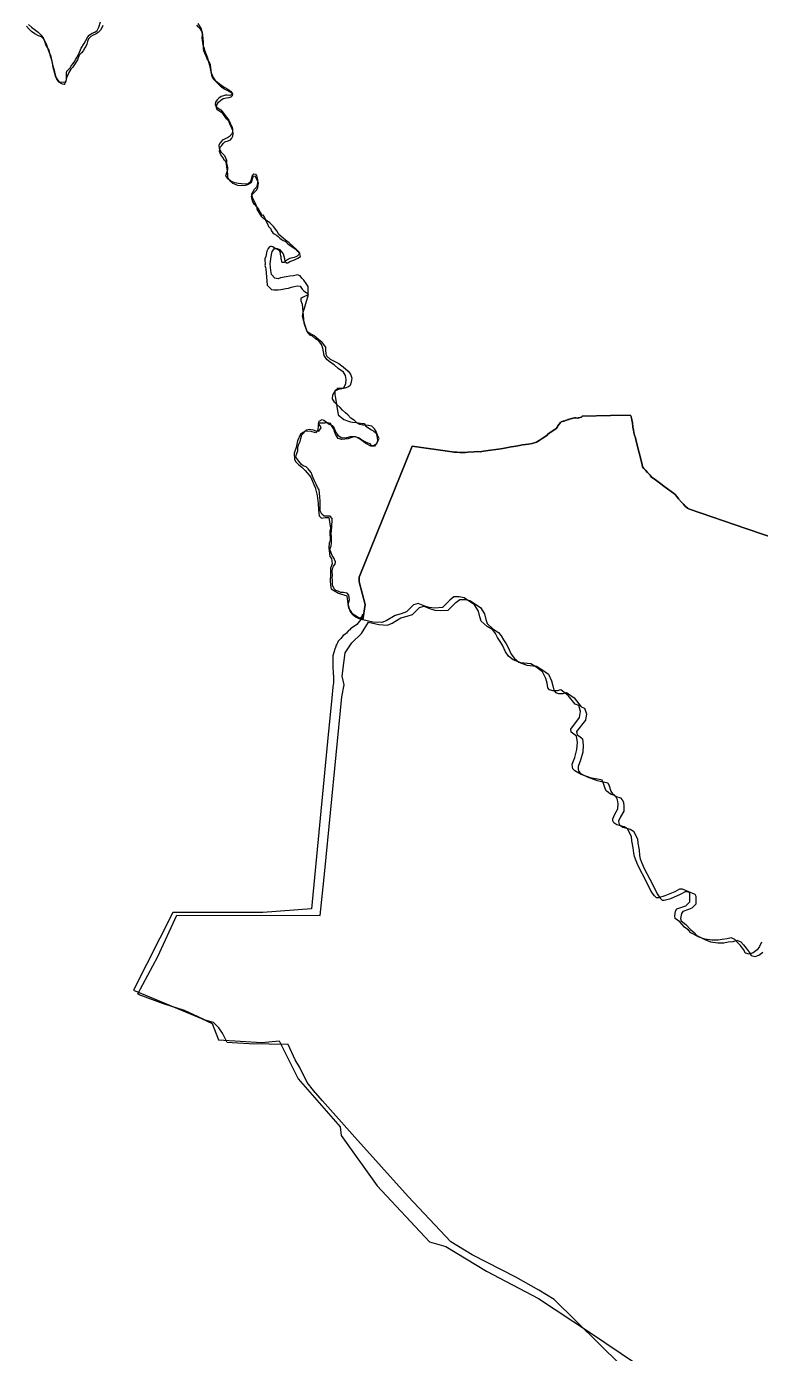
# Model space of a CAD drawing. Header units: inches. Extents: x 33.9 to 41.9, y -4.8 to 5.4.
# Drawn here: x 37.2076 to 37.3392, y -0.9169 to -0.6788 of the extents above; entities that cross this region are included whole.
import ezdxf

# ---------------------------------------------------------------- set-up
doc = ezdxf.new("R2010")
doc.units = ezdxf.units.IN
doc.header["$MEASUREMENT"] = 0
doc.layers.add('Counties', color=7, linetype='Continuous')

msp = doc.modelspace()

# ---------------------------------------------------------------- linework, layer by layer
at = {"layer": 'Counties'}
for points in [[(37.20789, -0.67845), (37.20842, -0.67897), (37.20919, -0.67948), (37.20966, -0.67985), (37.21019, -0.68038), (37.2106, -0.68096), (37.21074, -0.68127), (37.21107, -0.68193), (37.21145, -0.68299), (37.21168, -0.68366), (37.21176, -0.68391), (37.21198, -0.68464), (37.21215, -0.68526), (37.21223, -0.68584), (37.21228, -0.6861), (37.21259, -0.68719), (37.21277, -0.68784), (37.2131, -0.68838), (37.21341, -0.68877), (37.21413, -0.68881), (37.21448, -0.68877), (37.21466, -0.68857), (37.21474, -0.68827), (37.21471, -0.688), (37.2147, -0.68717), (37.21479, -0.68685), (37.21539, -0.68626), (37.21552, -0.68602), (37.21584, -0.68555), (37.21607, -0.6852), (37.21642, -0.68467), (37.21657, -0.68438), (37.21698, -0.6836), (37.21737, -0.68272), (37.21789, -0.68186), (37.21817, -0.68135), (37.21853, -0.68066), (37.21877, -0.68039), (37.21935, -0.68004), (37.21983, -0.67985), (37.22023, -0.67954), (37.22052, -0.67897), (37.22084, -0.67801)], [(37.20789, -0.67845), (37.20842, -0.67897), (37.20919, -0.67948), (37.20966, -0.67985), (37.21019, -0.68038), (37.2106, -0.68096), (37.21074, -0.68127), (37.21107, -0.68193), (37.21145, -0.68299), (37.21168, -0.68366), (37.21176, -0.68391), (37.21198, -0.68464), (37.21215, -0.68526), (37.21223, -0.68584), (37.21228, -0.6861), (37.21259, -0.68719), (37.21277, -0.68784), (37.2131, -0.68838), (37.21341, -0.68877), (37.21413, -0.68881), (37.21448, -0.68877), (37.21466, -0.68857), (37.21474, -0.68827), (37.21471, -0.688), (37.2147, -0.68717), (37.21479, -0.68685), (37.21539, -0.68626), (37.21552, -0.68602), (37.21584, -0.68555), (37.21607, -0.6852), (37.21642, -0.68467), (37.21657, -0.68438), (37.21698, -0.6836), (37.21737, -0.68272), (37.21789, -0.68186), (37.21817, -0.68135), (37.21853, -0.68066), (37.21877, -0.68039), (37.21935, -0.68004), (37.21983, -0.67985), (37.22023, -0.67954), (37.22052, -0.67897), (37.22084, -0.67801)], [(37.23829, -0.67831), (37.23886, -0.67922), (37.23901, -0.67985), (37.23908, -0.68028), (37.23901, -0.68084), (37.2392, -0.6821), (37.2394, -0.6828), (37.2395, -0.68309), (37.23989, -0.68413), (37.24001, -0.68446), (37.24015, -0.68501), (37.24027, -0.68538), (37.2405, -0.68637), (37.24059, -0.68698), (37.24102, -0.688), (37.24141, -0.68853), (37.24178, -0.68884), (37.24218, -0.68914), (37.24255, -0.68944), (37.2431, -0.68978), (37.24365, -0.69005), (37.24416, -0.69044), (37.24443, -0.69082), (37.2443, -0.6911), (37.24403, -0.6912), (37.24351, -0.69118), (37.24323, -0.69118), (37.2429, -0.69127), (37.24243, -0.69141), (37.24205, -0.69166), (37.24172, -0.692), (37.24147, -0.69241), (37.24141, -0.69281), (37.24159, -0.69327), (37.2424, -0.69379), (37.24266, -0.6941), (37.24341, -0.69512), (37.24381, -0.69562), (37.24404, -0.69601), (37.24421, -0.69645), (37.24441, -0.69692), (37.24448, -0.69726), (37.24448, -0.69763), (37.24442, -0.69802), (37.24395, -0.69856), (37.24357, -0.69879), (37.24329, -0.69893), (37.24284, -0.69916), (37.24262, -0.6993), (37.24221, -0.69974), (37.24203, -0.70017), (37.2421, -0.70068), (37.24222, -0.70096), (37.24245, -0.70137), (37.24306, -0.70198), (37.24344, -0.70283), (37.24344, -0.7033), (37.24347, -0.70363), (37.24361, -0.70408), (37.24358, -0.70452), (37.24348, -0.70489), (37.24323, -0.70568), (37.24368, -0.70614), (37.24405, -0.70642), (37.24426, -0.70658), (37.24485, -0.70684), (37.24557, -0.70694), (37.24608, -0.70699), (37.24692, -0.70704), (37.2473, -0.70699), (37.24772, -0.70663), (37.24787, -0.70639), (37.24804, -0.70578), (37.2481, -0.70553), (37.24833, -0.70524), (37.24863, -0.70532), (37.24881, -0.70555), (37.24887, -0.70579), (37.24898, -0.70637), (37.24895, -0.70668), (37.24892, -0.70737), (37.24881, -0.70763), (37.24838, -0.7081), (37.24812, -0.70848), (37.24788, -0.70892), (37.24799, -0.70943), (37.24814, -0.70978), (37.24847, -0.71039), (37.24868, -0.71082), (37.24892, -0.71128), (37.24919, -0.71172), (37.24945, -0.71217), (37.24973, -0.71271), (37.24992, -0.71265), (37.25024, -0.71313), (37.25044, -0.71354), (37.25084, -0.7144), (37.25087, -0.71452), (37.25097, -0.71469), (37.25134, -0.71516), (37.2514, -0.71543), (37.25171, -0.71584), (37.25196, -0.71605), (37.25237, -0.71628), (37.2527, -0.71653), (37.25296, -0.7168), (37.25323, -0.71698), (37.25356, -0.7172), (37.25391, -0.71736), (37.25439, -0.71781), (37.25486, -0.71811), (37.25556, -0.7186), (37.25612, -0.71909), (37.25632, -0.71924), (37.25649, -0.71953), (37.25637, -0.71977), (37.25611, -0.72002), (37.25584, -0.72016), (37.25554, -0.72026), (37.25531, -0.72032), (37.25498, -0.7204), (37.25477, -0.72048), (37.25451, -0.72059), (37.25436, -0.72067), (37.25423, -0.72076), (37.25402, -0.72089), (37.25389, -0.72104), (37.25375, -0.7212), (37.25348, -0.7212), (37.25337, -0.72113), (37.25332, -0.72096), (37.25327, -0.72067), (37.25324, -0.7205), (37.2532, -0.72019), (37.25317, -0.71996), (37.25312, -0.71968), (37.25311, -0.71952), (37.25298, -0.71913), (37.25269, -0.71888), (37.25234, -0.71872), (37.25213, -0.71865), (37.2517, -0.71838), (37.2515, -0.71831), (37.2513, -0.71828), (37.2511, -0.71836), (37.2509, -0.71864), (37.25078, -0.71891), (37.25064, -0.71917), (37.25058, -0.71942), (37.25045, -0.72008), (37.25032, -0.72049), (37.25027, -0.7207), (37.25035, -0.72151), (37.25032, -0.72174), (37.25041, -0.72206), (37.25045, -0.72229), (37.25069, -0.72522), (37.25146, -0.72604), (37.25191, -0.72607), (37.25267, -0.7261), (37.25315, -0.72601), (37.25407, -0.72583), (37.25452, -0.72576), (37.25508, -0.72562), (37.25557, -0.72551), (37.25609, -0.72534), (37.2566, -0.72544), (37.25696, -0.72594), (37.2572, -0.72618), (37.2575, -0.72644), (37.25776, -0.72661), (37.25787, -0.7267), (37.25799, -0.72681), (37.25804, -0.72698), (37.25793, -0.72702), (37.25771, -0.72714), (37.25755, -0.72722), (37.25718, -0.72739), (37.25698, -0.72751), (37.25677, -0.7276), (37.25672, -0.72805), (37.25697, -0.72864), (37.25731, -0.732), (37.25737, -0.73217), (37.25776, -0.73337), (37.25799, -0.7336), (37.25852, -0.73396), (37.25914, -0.73426), (37.26028, -0.73524), (37.26041, -0.73537), (37.26118, -0.73637), (37.26118, -0.73683), (37.26126, -0.7376), (37.26141, -0.738), (37.26201, -0.73851), (37.26287, -0.73896), (37.26359, -0.73932), (37.26436, -0.7399), (37.26525, -0.74066), (37.26566, -0.74121), (37.26586, -0.74176), (37.26589, -0.74195), (37.26579, -0.74267), (37.2656, -0.74322), (37.26532, -0.7435), (37.26461, -0.74373), (37.26403, -0.74377), (37.26339, -0.7437), (37.26286, -0.74418), (37.26286, -0.74493), (37.26289, -0.74519), (37.26344, -0.74854), (37.26447, -0.74938), (37.2651, -0.7496), (37.26563, -0.74975), (37.266, -0.74981), (37.26672, -0.7499), (37.26781, -0.75005), (37.2681, -0.75005), (37.26838, -0.75055), (37.26941, -0.75119), (37.26984, -0.75143), (37.27023, -0.7518), (37.27039, -0.7522), (37.27042, -0.75267), (37.27049, -0.75305), (37.27039, -0.75352), (37.26995, -0.75411), (37.26928, -0.75415), (37.26841, -0.75364), (37.26768, -0.7531), (37.26718, -0.75274), (37.26659, -0.75245), (37.26607, -0.75252), (37.26517, -0.75279), (37.2641, -0.75295), (37.26347, -0.75277), (37.26302, -0.7521), (37.26287, -0.75168), (37.26275, -0.75125), (37.26252, -0.75088), (37.26235, -0.75058), (37.26218, -0.75029), (37.26213, -0.75006), (37.26184, -0.75001), (37.26151, -0.74997), (37.26107, -0.75), (37.2608, -0.75001), (37.26041, -0.75), (37.26016, -0.74999), (37.25999, -0.75001), (37.25987, -0.7504), (37.25977, -0.75126), (37.25937, -0.75174), (37.2586, -0.75151), (37.25759, -0.75142), (37.25667, -0.75199), (37.25617, -0.75317), (37.25589, -0.75438), (37.25556, -0.75542), (37.25562, -0.75655), (37.25585, -0.75695), (37.25632, -0.75745), (37.25692, -0.7579), (37.2575, -0.75849), (37.25857, -0.7597), (37.25907, -0.76104), (37.25933, -0.76155), (37.25969, -0.76297), (37.25985, -0.76445), (37.25989, -0.76555), (37.26002, -0.76664), (37.26046, -0.76705), (37.26114, -0.76696), (37.26175, -0.76695), (37.26205, -0.76887), (37.26192, -0.76947), (37.26202, -0.7711), (37.26184, -0.77149), (37.26175, -0.77236), (37.26196, -0.77393), (37.26222, -0.77429), (37.26235, -0.77526), (37.26209, -0.776), (37.26204, -0.77706), (37.26202, -0.77845), (37.26211, -0.77952), (37.26218, -0.77972), (37.26353, -0.78049), (37.26498, -0.78097), (37.26517, -0.78243), (37.26542, -0.78325), (37.2655, -0.7835), (37.26565, -0.78392), (37.26593, -0.78427), (37.26619, -0.78452), (37.26635, -0.78461), (37.2667, -0.78481), (37.26714, -0.78508), (37.26738, -0.78514), (37.2676, -0.78485), (37.26781, -0.78444), (37.26789, -0.78431), (37.26777, -0.78495), (37.26681, -0.78612), (37.26565, -0.78692), (37.26551, -0.78711), (37.26532, -0.78721), (37.26493, -0.7877), (37.26461, -0.78794), (37.26437, -0.78814), (37.2639, -0.78864), (37.26367, -0.78889), (37.26344, -0.7891), (37.26331, -0.78944), (37.26318, -0.78967), (37.2631, -0.78986), (37.26299, -0.79024), (37.26281, -0.79068), (37.2627, -0.79098), (37.26258, -0.79133), (37.26247, -0.79177), (37.26247, -0.79192), (37.26247, -0.79217), (37.26247, -0.79229), (37.26249, -0.79339), (37.26249, -0.79364), (37.26249, -0.79398), (37.26254, -0.79456), (37.26257, -0.79503), (37.26261, -0.7952), (37.26262, -0.79562), (37.26262, -0.79596), (37.26262, -0.79664), (37.26255, -0.79691), (37.26247, -0.7974), (37.26228, -0.79929), (37.26154, -0.80713), (37.26153, -0.80715), (37.25866, -0.83713), (37.24991, -0.83783), (37.23379, -0.83784), (37.22671, -0.85173), (37.23891, -0.85684), (37.24083, -0.85771), (37.24197, -0.86069), (37.24976, -0.86112), (37.25288, -0.86082), (37.25629, -0.86769), (37.26381, -0.87629), (37.26397, -0.87783), (37.27043, -0.88686), (37.27985, -0.89692), (37.28273, -0.89776), (37.29003, -0.90217), (37.29936, -0.90707), (37.30854, -0.91315), (37.31989, -0.92076)], [(37.23829, -0.67831), (37.23886, -0.67922), (37.23901, -0.67985), (37.23908, -0.68028), (37.23901, -0.68084), (37.2392, -0.6821), (37.2394, -0.6828), (37.2395, -0.68309), (37.23989, -0.68413), (37.24001, -0.68446), (37.24015, -0.68501), (37.24027, -0.68538), (37.2405, -0.68637), (37.24059, -0.68698), (37.24102, -0.688), (37.24141, -0.68853), (37.24178, -0.68884), (37.24218, -0.68914), (37.24255, -0.68944), (37.2431, -0.68978), (37.24365, -0.69005), (37.24416, -0.69044), (37.24443, -0.69082), (37.2443, -0.6911), (37.24403, -0.6912), (37.24351, -0.69118), (37.24323, -0.69118), (37.2429, -0.69127), (37.24243, -0.69141), (37.24205, -0.69166), (37.24172, -0.692), (37.24147, -0.69241), (37.24141, -0.69281), (37.24159, -0.69327), (37.2424, -0.69379), (37.24266, -0.6941), (37.24341, -0.69512), (37.24381, -0.69562), (37.24404, -0.69601), (37.24421, -0.69645), (37.24441, -0.69692), (37.24448, -0.69726), (37.24448, -0.69763), (37.24442, -0.69802), (37.24395, -0.69856), (37.24357, -0.69879), (37.24329, -0.69893), (37.24284, -0.69916), (37.24262, -0.6993), (37.24221, -0.69974), (37.24203, -0.70017), (37.2421, -0.70068), (37.24222, -0.70096), (37.24245, -0.70137), (37.24306, -0.70198), (37.24344, -0.70283), (37.24344, -0.7033), (37.24347, -0.70363), (37.24361, -0.70408), (37.24358, -0.70452), (37.24348, -0.70489), (37.24323, -0.70568), (37.24368, -0.70614), (37.24405, -0.70642), (37.24426, -0.70658), (37.24485, -0.70684), (37.24557, -0.70694), (37.24608, -0.70699), (37.24692, -0.70704), (37.2473, -0.70699), (37.24772, -0.70663), (37.24787, -0.70639), (37.24804, -0.70578), (37.2481, -0.70553), (37.24833, -0.70524), (37.24863, -0.70532), (37.24881, -0.70555), (37.24887, -0.70579), (37.24898, -0.70637), (37.24895, -0.70668), (37.24892, -0.70737), (37.24881, -0.70763), (37.24838, -0.7081), (37.24812, -0.70848), (37.24788, -0.70892), (37.24799, -0.70943), (37.24814, -0.70978), (37.24847, -0.71039), (37.24868, -0.71082), (37.24892, -0.71128), (37.24919, -0.71172), (37.24945, -0.71217), (37.24973, -0.71271), (37.24992, -0.71265), (37.25024, -0.71313), (37.25044, -0.71354), (37.25084, -0.7144), (37.25087, -0.71452), (37.25097, -0.71469), (37.25134, -0.71516), (37.2514, -0.71543), (37.25171, -0.71584), (37.25196, -0.71605), (37.25237, -0.71628), (37.2527, -0.71653), (37.25296, -0.7168), (37.25323, -0.71698), (37.25356, -0.7172), (37.25391, -0.71736), (37.25439, -0.71781), (37.25486, -0.71811), (37.25556, -0.7186), (37.25612, -0.71909), (37.25632, -0.71924), (37.25649, -0.71953), (37.25637, -0.71977), (37.25611, -0.72002), (37.25584, -0.72016), (37.25554, -0.72026), (37.25531, -0.72032), (37.25498, -0.7204), (37.25477, -0.72048), (37.25451, -0.72059), (37.25436, -0.72067), (37.25423, -0.72076), (37.25402, -0.72089), (37.25389, -0.72104), (37.25375, -0.7212), (37.25348, -0.7212), (37.25337, -0.72113), (37.25332, -0.72096), (37.25327, -0.72067), (37.25324, -0.7205), (37.2532, -0.72019), (37.25317, -0.71996), (37.25312, -0.71968), (37.25311, -0.71952), (37.25298, -0.71913), (37.25269, -0.71888), (37.25234, -0.71872), (37.25213, -0.71865), (37.2517, -0.71838), (37.2515, -0.71831), (37.2513, -0.71828), (37.2511, -0.71836), (37.2509, -0.71864), (37.25078, -0.71891), (37.25064, -0.71917), (37.25058, -0.71942), (37.25045, -0.72008), (37.25032, -0.72049), (37.25027, -0.7207), (37.25035, -0.72151), (37.25032, -0.72174), (37.25041, -0.72206), (37.25045, -0.72229), (37.25069, -0.72522), (37.25146, -0.72604), (37.25191, -0.72607), (37.25267, -0.7261), (37.25315, -0.72601), (37.25407, -0.72583), (37.25452, -0.72576), (37.25508, -0.72562), (37.25557, -0.72551), (37.25609, -0.72534), (37.2566, -0.72544), (37.25696, -0.72594), (37.2572, -0.72618), (37.2575, -0.72644), (37.25776, -0.72661), (37.25787, -0.7267), (37.25799, -0.72681), (37.25804, -0.72698), (37.25793, -0.72702), (37.25771, -0.72714), (37.25755, -0.72722), (37.25718, -0.72739), (37.25698, -0.72751), (37.25677, -0.7276), (37.25672, -0.72805), (37.25697, -0.72864), (37.25731, -0.732), (37.25737, -0.73217), (37.25776, -0.73337), (37.25799, -0.7336), (37.25852, -0.73396), (37.25914, -0.73426), (37.26028, -0.73524), (37.26041, -0.73537), (37.26118, -0.73637), (37.26118, -0.73683), (37.26126, -0.7376), (37.26141, -0.738), (37.26201, -0.73851), (37.26287, -0.73896), (37.26359, -0.73932), (37.26436, -0.7399), (37.26525, -0.74066), (37.26566, -0.74121), (37.26586, -0.74176), (37.26589, -0.74195), (37.26579, -0.74267), (37.2656, -0.74322), (37.26532, -0.7435), (37.26461, -0.74373), (37.26403, -0.74377), (37.26339, -0.7437), (37.26286, -0.74418), (37.26286, -0.74493), (37.26289, -0.74519), (37.26344, -0.74854), (37.26447, -0.74938), (37.2651, -0.7496), (37.26563, -0.74975), (37.266, -0.74981), (37.26672, -0.7499), (37.26781, -0.75005), (37.2681, -0.75005), (37.26838, -0.75055), (37.26941, -0.75119), (37.26984, -0.75143), (37.27023, -0.7518), (37.27039, -0.7522), (37.27042, -0.75267), (37.27049, -0.75305), (37.27039, -0.75352), (37.26995, -0.75411), (37.26928, -0.75415), (37.26841, -0.75364), (37.26768, -0.7531), (37.26718, -0.75274), (37.26659, -0.75245), (37.26607, -0.75252), (37.26517, -0.75279), (37.2641, -0.75295), (37.26347, -0.75277), (37.26302, -0.7521), (37.26287, -0.75168), (37.26275, -0.75125), (37.26252, -0.75088), (37.26235, -0.75058), (37.26218, -0.75029), (37.26213, -0.75006), (37.26184, -0.75001), (37.26151, -0.74997), (37.26107, -0.75), (37.2608, -0.75001), (37.26041, -0.75), (37.26016, -0.74999), (37.25999, -0.75001), (37.25987, -0.7504), (37.25977, -0.75126), (37.25937, -0.75174), (37.2586, -0.75151), (37.25759, -0.75142), (37.25667, -0.75199), (37.25617, -0.75317), (37.25589, -0.75438), (37.25556, -0.75542), (37.25562, -0.75655), (37.25585, -0.75695), (37.25632, -0.75745), (37.25692, -0.7579), (37.2575, -0.75849), (37.25857, -0.7597), (37.25907, -0.76104), (37.25933, -0.76155), (37.25969, -0.76297), (37.25985, -0.76445), (37.25989, -0.76555), (37.26002, -0.76664), (37.26046, -0.76705), (37.26114, -0.76696), (37.26175, -0.76695), (37.26205, -0.76887), (37.26192, -0.76947), (37.26202, -0.7711), (37.26184, -0.77149), (37.26175, -0.77236), (37.26196, -0.77393), (37.26222, -0.77429), (37.26235, -0.77526), (37.26209, -0.776), (37.26204, -0.77706), (37.26202, -0.77845), (37.26211, -0.77952), (37.26218, -0.77972), (37.26353, -0.78049), (37.26498, -0.78097), (37.26517, -0.78243), (37.26542, -0.78325), (37.2655, -0.7835), (37.26565, -0.78392), (37.26593, -0.78427), (37.26619, -0.78452), (37.26635, -0.78461), (37.2667, -0.78481), (37.26714, -0.78508), (37.26738, -0.78514), (37.2676, -0.78485), (37.26781, -0.78444), (37.26789, -0.78431), (37.26777, -0.78495), (37.26681, -0.78612), (37.26565, -0.78692), (37.26551, -0.78711), (37.26532, -0.78721), (37.26493, -0.7877), (37.26461, -0.78794), (37.26437, -0.78814), (37.2639, -0.78864), (37.26367, -0.78889), (37.26344, -0.7891), (37.26331, -0.78944), (37.26318, -0.78967), (37.2631, -0.78986), (37.26299, -0.79024), (37.26281, -0.79068), (37.2627, -0.79098), (37.26258, -0.79133), (37.26247, -0.79177), (37.26247, -0.79192), (37.26247, -0.79217), (37.26247, -0.79229), (37.26249, -0.79339), (37.26249, -0.79364), (37.26249, -0.79398), (37.26254, -0.79456), (37.26257, -0.79503), (37.26261, -0.7952), (37.26262, -0.79562), (37.26262, -0.79596), (37.26262, -0.79664), (37.26255, -0.79691), (37.26247, -0.7974), (37.26228, -0.79929), (37.26154, -0.80713), (37.26153, -0.80715), (37.25866, -0.83713), (37.24991, -0.83783), (37.23379, -0.83784), (37.22671, -0.85173), (37.23891, -0.85684), (37.24083, -0.85771), (37.24197, -0.86069), (37.24976, -0.86112), (37.25288, -0.86082), (37.25629, -0.86769), (37.26381, -0.87629), (37.26397, -0.87783), (37.27043, -0.88686), (37.27985, -0.89692), (37.28273, -0.89776), (37.29003, -0.90217), (37.29936, -0.90707), (37.30854, -0.91315), (37.31989, -0.92076)], [(37.34695, -0.77245), (37.33655, -0.76889), (37.32647, -0.76544), (37.32609, -0.76528), (37.32559, -0.76482), (37.32535, -0.76456), (37.32503, -0.76418), (37.32451, -0.76357), (37.32418, -0.76318), (37.32386, -0.76279), (37.32359, -0.76256), (37.3221, -0.7615), (37.3211, -0.7607), (37.32057, -0.76036), (37.32012, -0.76), (37.31964, -0.75967), (37.31938, -0.75935), (37.31917, -0.75912), (37.31893, -0.75884), (37.31855, -0.75844), (37.31826, -0.75812), (37.31804, -0.75783), (37.31799, -0.75744), (37.31687, -0.75325), (37.31675, -0.75267), (37.31659, -0.75219), (37.31649, -0.75166), (37.3164, -0.75121), (37.31627, -0.75079), (37.31621, -0.74985), (37.31618, -0.74976), (37.31615, -0.74956), (37.31613, -0.7495), (37.31613, -0.74942), (37.3161, -0.74934), (37.31606, -0.74913), (37.31606, -0.74906), (37.316, -0.74892), (37.31598, -0.74889), (37.31598, -0.74884), (37.31596, -0.74869), (37.31579, -0.7486), (37.31229, -0.74866), (37.30723, -0.74873), (37.30714, -0.74886), (37.30706, -0.74896), (37.30663, -0.74905), (37.30649, -0.74908), (37.30629, -0.74912), (37.30605, -0.74908), (37.30583, -0.74908), (37.30561, -0.74912), (37.30543, -0.74916), (37.30528, -0.7492), (37.30514, -0.74921), (37.30495, -0.74927), (37.30479, -0.74933), (37.30462, -0.74937), (37.30455, -0.74941), (37.30419, -0.74952), (37.304, -0.74962), (37.3038, -0.74967), (37.3036, -0.7497), (37.30344, -0.74978), (37.30337, -0.74983), (37.30331, -0.74987), (37.30287, -0.75049), (37.30276, -0.75068), (37.30253, -0.75098), (37.30228, -0.75116), (37.30108, -0.75195), (37.30085, -0.75225), (37.30004, -0.75278), (37.29948, -0.75314), (37.29903, -0.75344), (37.29824, -0.75366), (37.29757, -0.75375), (37.29651, -0.75392), (37.29568, -0.75407), (37.29497, -0.75421), (37.29446, -0.75427), (37.29296, -0.75458), (37.29219, -0.75465), (37.29032, -0.75494), (37.28949, -0.75504), (37.28889, -0.75513), (37.28849, -0.7551), (37.28784, -0.75513), (37.28667, -0.75523), (37.28631, -0.75525), (37.28524, -0.75529), (37.28473, -0.75522), (37.28421, -0.75524), (37.28388, -0.75518), (37.27669, -0.75413), (37.26719, -0.77764), (37.26719, -0.77802), (37.2672, -0.77846), (37.26826, -0.78254), (37.26784, -0.78529), (37.26666, -0.78463), (37.2661, -0.78426), (37.26567, -0.78364), (37.26538, -0.78314), (37.26526, -0.78248), (37.26547, -0.78169), (37.26538, -0.78087), (37.26506, -0.78051), (37.26439, -0.78041), (37.26393, -0.78041), (37.26346, -0.78018), (37.26302, -0.78004), (37.26271, -0.77975), (37.26244, -0.77906), (37.26244, -0.77817), (37.26239, -0.77774), (37.26242, -0.77738), (37.26236, -0.77658), (37.26245, -0.77612), (37.26262, -0.77566), (37.26291, -0.7753), (37.26294, -0.77491), (37.26277, -0.77448), (37.26265, -0.77415), (37.26236, -0.77378), (37.26221, -0.77326), (37.26195, -0.77263), (37.26216, -0.77204), (37.26225, -0.77155), (37.26225, -0.77095), (37.26225, -0.77046), (37.26216, -0.76983), (37.26228, -0.76868), (37.2623, -0.76828), (37.26239, -0.76772), (37.26236, -0.76713), (37.26201, -0.76667), (37.26161, -0.76667), (37.26091, -0.7667), (37.26053, -0.76634), (37.26021, -0.76571), (37.26021, -0.76499), (37.26021, -0.76394), (37.26016, -0.76321), (37.26001, -0.76199), (37.25975, -0.7615), (37.25952, -0.76097), (37.2592, -0.76035), (37.25894, -0.75979), (37.25859, -0.75886), (37.25807, -0.7582), (37.25769, -0.75787), (37.25717, -0.75764), (37.25684, -0.75744), (37.25638, -0.75682), (37.25583, -0.75613), (37.25597, -0.7556), (37.25621, -0.75497), (37.25621, -0.75441), (37.25632, -0.75389), (37.25664, -0.75329), (37.25676, -0.75274), (37.25691, -0.75208), (37.25778, -0.75119), (37.25833, -0.75109), (37.25894, -0.75119), (37.25941, -0.75139), (37.25996, -0.75142), (37.26039, -0.75086), (37.26028, -0.75056), (37.2599, -0.7501), (37.26005, -0.74967), (37.26057, -0.74938), (37.26086, -0.74945), (37.26138, -0.74981), (37.26185, -0.7502), (37.26237, -0.7504), (37.26275, -0.7509), (37.26298, -0.75155), (37.26336, -0.75218), (37.26397, -0.75261), (37.26426, -0.75264), (37.26499, -0.75258), (37.26568, -0.75241), (37.26644, -0.75238), (37.2672, -0.75265), (37.26769, -0.75297), (37.26833, -0.75334), (37.26906, -0.75364), (37.26935, -0.75403), (37.26981, -0.75403), (37.27039, -0.75364), (37.2706, -0.75314), (37.27077, -0.75278), (37.27051, -0.75216), (37.27025, -0.75153), (37.26996, -0.75103), (37.26949, -0.75057), (37.26891, -0.75041), (37.26786, -0.75034), (37.26731, -0.75027), (37.26685, -0.74998), (37.26635, -0.74955), (37.26574, -0.74909), (37.26516, -0.74849), (37.26473, -0.74813), (37.2642, -0.74767), (37.2638, -0.74721), (37.26324, -0.74671), (37.26281, -0.74625), (37.26243, -0.74566), (37.26246, -0.74493), (37.26272, -0.74451), (37.26304, -0.74414), (37.26348, -0.74388), (37.26438, -0.74372), (37.26482, -0.74296), (37.26487, -0.7422), (37.26476, -0.74145), (37.26438, -0.74085), (37.26342, -0.74019), (37.26275, -0.73957), (37.26206, -0.7391), (37.26142, -0.73861), (37.26092, -0.73785), (37.26084, -0.73719), (37.26072, -0.73653), (37.26046, -0.73591), (37.25997, -0.73522), (37.25938, -0.73489), (37.25886, -0.73439), (37.25843, -0.73419), (37.2579, -0.73357), (37.25758, -0.73268), (37.25724, -0.73152), (37.25706, -0.73083), (37.25715, -0.73011), (37.25738, -0.72938), (37.25776, -0.7281), (37.25808, -0.72715), (37.25808, -0.72616), (37.25805, -0.72547), (37.2577, -0.72494), (37.2573, -0.72435), (37.25692, -0.72398), (37.25663, -0.72355), (37.25616, -0.72342), (37.25541, -0.72355), (37.2548, -0.72365), (37.2541, -0.72372), (37.25311, -0.72395), (37.25268, -0.72408), (37.25207, -0.72401), (37.25151, -0.72332), (37.25134, -0.72263), (37.25122, -0.72144), (37.25134, -0.72052), (37.25149, -0.71976), (37.2516, -0.7192), (37.25201, -0.71864), (37.2525, -0.71868), (37.25291, -0.71887), (37.25329, -0.71924), (37.25358, -0.71963), (37.25369, -0.72003), (37.25381, -0.72045), (37.2539, -0.72098), (37.25416, -0.72121), (37.25442, -0.72125), (37.25477, -0.72098), (37.25564, -0.72069), (37.25619, -0.72042), (37.25666, -0.7201), (37.25654, -0.7196), (37.25625, -0.71914), (37.25593, -0.71881), (37.25535, -0.71832), (37.25465, -0.71766), (37.25399, -0.71716), (37.25282, -0.71617), (37.25242, -0.71551), (37.25184, -0.71469), (37.2512, -0.71403), (37.25005, -0.71327), (37.24975, -0.71298), (37.2493, -0.71218), (37.24894, -0.71163), (37.2489, -0.71129), (37.24842, -0.71074), (37.24815, -0.71028), (37.24797, -0.70962), (37.2479, -0.7093), (37.24806, -0.70889), (37.24845, -0.70855), (37.24885, -0.70812), (37.24901, -0.70773), (37.24915, -0.70691), (37.24879, -0.70616), (37.24861, -0.70573), (37.24818, -0.7057), (37.24809, -0.70604), (37.24798, -0.70641), (37.24788, -0.70675), (37.2477, -0.70696), (37.24716, -0.70725), (37.24675, -0.70739), (37.24619, -0.70741), (37.24544, -0.70739), (37.24456, -0.707), (37.24418, -0.70665), (37.24368, -0.70599), (37.24364, -0.70547), (37.24359, -0.70478), (37.24346, -0.70399), (37.24344, -0.70351), (37.24328, -0.70307), (37.24308, -0.70285), (37.24274, -0.70234), (37.2424, -0.70184), (37.24215, -0.70123), (37.24229, -0.7005), (37.24256, -0.70016), (37.24279, -0.69981), (37.2431, -0.6995), (37.24369, -0.69934), (37.24414, -0.69918), (37.24439, -0.69888), (37.24457, -0.69849), (37.24462, -0.69811), (37.24455, -0.69751), (37.24433, -0.69697), (37.24406, -0.69647), (37.24381, -0.69583), (37.2434, -0.69539), (37.24273, -0.69444), (37.24205, -0.69398), (37.24173, -0.69377), (37.24164, -0.69343), (37.24171, -0.69288), (37.24201, -0.69243), (37.24241, -0.69204), (37.24282, -0.69172), (37.24339, -0.69163), (37.24391, -0.69159), (37.24427, -0.69145), (37.24447, -0.69122), (37.24454, -0.6909), (37.24418, -0.69065), (37.24368, -0.69038), (37.24291, -0.69001), (37.24251, -0.68974), (37.24208, -0.68931), (37.24156, -0.68878), (37.24104, -0.68819), (37.24081, -0.68764), (37.24072, -0.68709), (37.24066, -0.68675), (37.24059, -0.68618), (37.24055, -0.6857), (37.24023, -0.68504), (37.23996, -0.68465), (37.23974, -0.68413), (37.23956, -0.68363), (37.23933, -0.68324), (37.23929, -0.68271), (37.23931, -0.68212), (37.23931, -0.68162), (37.23924, -0.68096), (37.2392, -0.68044), (37.23909, -0.67987), (37.23877, -0.6793), (37.23836, -0.67891), (37.23809, -0.67861)], [(37.34695, -0.77245), (37.33655, -0.76889), (37.32647, -0.76544), (37.32609, -0.76528), (37.32559, -0.76482), (37.32535, -0.76456), (37.32503, -0.76418), (37.32451, -0.76357), (37.32418, -0.76318), (37.32386, -0.76279), (37.32359, -0.76256), (37.3221, -0.7615), (37.3211, -0.7607), (37.32057, -0.76036), (37.32012, -0.76), (37.31964, -0.75967), (37.31938, -0.75935), (37.31917, -0.75912), (37.31893, -0.75884), (37.31855, -0.75844), (37.31826, -0.75812), (37.31804, -0.75783), (37.31799, -0.75744), (37.31687, -0.75325), (37.31675, -0.75267), (37.31659, -0.75219), (37.31649, -0.75166), (37.3164, -0.75121), (37.31627, -0.75079), (37.31621, -0.74985), (37.31618, -0.74976), (37.31615, -0.74956), (37.31613, -0.7495), (37.31613, -0.74942), (37.3161, -0.74934), (37.31606, -0.74913), (37.31606, -0.74906), (37.316, -0.74892), (37.31598, -0.74889), (37.31598, -0.74884), (37.31596, -0.74869), (37.31579, -0.7486), (37.31229, -0.74866), (37.30723, -0.74873), (37.30714, -0.74886), (37.30706, -0.74896), (37.30663, -0.74905), (37.30649, -0.74908), (37.30629, -0.74912), (37.30605, -0.74908), (37.30583, -0.74908), (37.30561, -0.74912), (37.30543, -0.74916), (37.30528, -0.7492), (37.30514, -0.74921), (37.30495, -0.74927), (37.30479, -0.74933), (37.30462, -0.74937), (37.30455, -0.74941), (37.30419, -0.74952), (37.304, -0.74962), (37.3038, -0.74967), (37.3036, -0.7497), (37.30344, -0.74978), (37.30337, -0.74983), (37.30331, -0.74987), (37.30287, -0.75049), (37.30276, -0.75068), (37.30253, -0.75098), (37.30228, -0.75116), (37.30108, -0.75195), (37.30085, -0.75225), (37.30004, -0.75278), (37.29948, -0.75314), (37.29903, -0.75344), (37.29824, -0.75366), (37.29757, -0.75375), (37.29651, -0.75392), (37.29568, -0.75407), (37.29497, -0.75421), (37.29446, -0.75427), (37.29296, -0.75458), (37.29219, -0.75465), (37.29032, -0.75494), (37.28949, -0.75504), (37.28889, -0.75513), (37.28849, -0.7551), (37.28784, -0.75513), (37.28667, -0.75523), (37.28631, -0.75525), (37.28524, -0.75529), (37.28473, -0.75522), (37.28421, -0.75524), (37.28388, -0.75518), (37.27669, -0.75413), (37.26719, -0.77764), (37.26719, -0.77802), (37.2672, -0.77846), (37.26826, -0.78254), (37.26784, -0.78529), (37.26666, -0.78463), (37.2661, -0.78426), (37.26567, -0.78364), (37.26538, -0.78314), (37.26526, -0.78248), (37.26547, -0.78169), (37.26538, -0.78087), (37.26506, -0.78051), (37.26439, -0.78041), (37.26393, -0.78041), (37.26346, -0.78018), (37.26302, -0.78004), (37.26271, -0.77975), (37.26244, -0.77906), (37.26244, -0.77817), (37.26239, -0.77774), (37.26242, -0.77738), (37.26236, -0.77658), (37.26245, -0.77612), (37.26262, -0.77566), (37.26291, -0.7753), (37.26294, -0.77491), (37.26277, -0.77448), (37.26265, -0.77415), (37.26236, -0.77378), (37.26221, -0.77326), (37.26195, -0.77263), (37.26216, -0.77204), (37.26225, -0.77155), (37.26225, -0.77095), (37.26225, -0.77046), (37.26216, -0.76983), (37.26228, -0.76868), (37.2623, -0.76828), (37.26239, -0.76772), (37.26236, -0.76713), (37.26201, -0.76667), (37.26161, -0.76667), (37.26091, -0.7667), (37.26053, -0.76634), (37.26021, -0.76571), (37.26021, -0.76499), (37.26021, -0.76394), (37.26016, -0.76321), (37.26001, -0.76199), (37.25975, -0.7615), (37.25952, -0.76097), (37.2592, -0.76035), (37.25894, -0.75979), (37.25859, -0.75886), (37.25807, -0.7582), (37.25769, -0.75787), (37.25717, -0.75764), (37.25684, -0.75744), (37.25638, -0.75682), (37.25583, -0.75613), (37.25597, -0.7556), (37.25621, -0.75497), (37.25621, -0.75441), (37.25632, -0.75389), (37.25664, -0.75329), (37.25676, -0.75274), (37.25691, -0.75208), (37.25778, -0.75119), (37.25833, -0.75109), (37.25894, -0.75119), (37.25941, -0.75139), (37.25996, -0.75142), (37.26039, -0.75086), (37.26028, -0.75056), (37.2599, -0.7501), (37.26005, -0.74967), (37.26057, -0.74938), (37.26086, -0.74945), (37.26138, -0.74981), (37.26185, -0.7502), (37.26237, -0.7504), (37.26275, -0.7509), (37.26298, -0.75155), (37.26336, -0.75218), (37.26397, -0.75261), (37.26426, -0.75264), (37.26499, -0.75258), (37.26568, -0.75241), (37.26644, -0.75238), (37.2672, -0.75265), (37.26769, -0.75297), (37.26833, -0.75334), (37.26906, -0.75364), (37.26935, -0.75403), (37.26981, -0.75403), (37.27039, -0.75364), (37.2706, -0.75314), (37.27077, -0.75278), (37.27051, -0.75216), (37.27025, -0.75153), (37.26996, -0.75103), (37.26949, -0.75057), (37.26891, -0.75041), (37.26786, -0.75034), (37.26731, -0.75027), (37.26685, -0.74998), (37.26635, -0.74955), (37.26574, -0.74909), (37.26516, -0.74849), (37.26473, -0.74813), (37.2642, -0.74767), (37.2638, -0.74721), (37.26324, -0.74671), (37.26281, -0.74625), (37.26243, -0.74566), (37.26246, -0.74493), (37.26272, -0.74451), (37.26304, -0.74414), (37.26348, -0.74388), (37.26438, -0.74372), (37.26482, -0.74296), (37.26487, -0.7422), (37.26476, -0.74145), (37.26438, -0.74085), (37.26342, -0.74019), (37.26275, -0.73957), (37.26206, -0.7391), (37.26142, -0.73861), (37.26092, -0.73785), (37.26084, -0.73719), (37.26072, -0.73653), (37.26046, -0.73591), (37.25997, -0.73522), (37.25938, -0.73489), (37.25886, -0.73439), (37.25843, -0.73419), (37.2579, -0.73357), (37.25758, -0.73268), (37.25724, -0.73152), (37.25706, -0.73083), (37.25715, -0.73011), (37.25738, -0.72938), (37.25776, -0.7281), (37.25808, -0.72715), (37.25808, -0.72616), (37.25805, -0.72547), (37.2577, -0.72494), (37.2573, -0.72435), (37.25692, -0.72398), (37.25663, -0.72355), (37.25616, -0.72342), (37.25541, -0.72355), (37.2548, -0.72365), (37.2541, -0.72372), (37.25311, -0.72395), (37.25268, -0.72408), (37.25207, -0.72401), (37.25151, -0.72332), (37.25134, -0.72263), (37.25122, -0.72144), (37.25134, -0.72052), (37.25149, -0.71976), (37.2516, -0.7192), (37.25201, -0.71864), (37.2525, -0.71868), (37.25291, -0.71887), (37.25329, -0.71924), (37.25358, -0.71963), (37.25369, -0.72003), (37.25381, -0.72045), (37.2539, -0.72098), (37.25416, -0.72121), (37.25442, -0.72125), (37.25477, -0.72098), (37.25564, -0.72069), (37.25619, -0.72042), (37.25666, -0.7201), (37.25654, -0.7196), (37.25625, -0.71914), (37.25593, -0.71881), (37.25535, -0.71832), (37.25465, -0.71766), (37.25399, -0.71716), (37.25282, -0.71617), (37.25242, -0.71551), (37.25184, -0.71469), (37.2512, -0.71403), (37.25005, -0.71327), (37.24975, -0.71298), (37.2493, -0.71218), (37.24894, -0.71163), (37.2489, -0.71129), (37.24842, -0.71074), (37.24815, -0.71028), (37.24797, -0.70962), (37.2479, -0.7093), (37.24806, -0.70889), (37.24845, -0.70855), (37.24885, -0.70812), (37.24901, -0.70773), (37.24915, -0.70691), (37.24879, -0.70616), (37.24861, -0.70573), (37.24818, -0.7057), (37.24809, -0.70604), (37.24798, -0.70641), (37.24788, -0.70675), (37.2477, -0.70696), (37.24716, -0.70725), (37.24675, -0.70739), (37.24619, -0.70741), (37.24544, -0.70739), (37.24456, -0.707), (37.24418, -0.70665), (37.24368, -0.70599), (37.24364, -0.70547), (37.24359, -0.70478), (37.24346, -0.70399), (37.24344, -0.70351), (37.24328, -0.70307), (37.24308, -0.70285), (37.24274, -0.70234), (37.2424, -0.70184), (37.24215, -0.70123), (37.24229, -0.7005), (37.24256, -0.70016), (37.24279, -0.69981), (37.2431, -0.6995), (37.24369, -0.69934), (37.24414, -0.69918), (37.24439, -0.69888), (37.24457, -0.69849), (37.24462, -0.69811), (37.24455, -0.69751), (37.24433, -0.69697), (37.24406, -0.69647), (37.24381, -0.69583), (37.2434, -0.69539), (37.24273, -0.69444), (37.24205, -0.69398), (37.24173, -0.69377), (37.24164, -0.69343), (37.24171, -0.69288), (37.24201, -0.69243), (37.24241, -0.69204), (37.24282, -0.69172), (37.24339, -0.69163), (37.24391, -0.69159), (37.24427, -0.69145), (37.24447, -0.69122), (37.24454, -0.6909), (37.24418, -0.69065), (37.24368, -0.69038), (37.24291, -0.69001), (37.24251, -0.68974), (37.24208, -0.68931), (37.24156, -0.68878), (37.24104, -0.68819), (37.24081, -0.68764), (37.24072, -0.68709), (37.24066, -0.68675), (37.24059, -0.68618), (37.24055, -0.6857), (37.24023, -0.68504), (37.23996, -0.68465), (37.23974, -0.68413), (37.23956, -0.68363), (37.23933, -0.68324), (37.23929, -0.68271), (37.23931, -0.68212), (37.23931, -0.68162), (37.23924, -0.68096), (37.2392, -0.68044), (37.23909, -0.67987), (37.23877, -0.6793), (37.23836, -0.67891), (37.23809, -0.67861)], [(37.22121, -0.67864), (37.22105, -0.67909), (37.22084, -0.67948), (37.22042, -0.67991), (37.22003, -0.68016), (37.21951, -0.68037), (37.21908, -0.68062), (37.21865, -0.68103), (37.21849, -0.68153), (37.21838, -0.68198), (37.2182, -0.68242), (37.21797, -0.68271), (37.21774, -0.68312), (37.2174, -0.68355), (37.217, -0.68396), (37.21668, -0.68481), (37.21618, -0.68565), (37.21584, -0.68615), (37.21552, -0.68649), (37.21512, -0.68706), (37.21496, -0.68752), (37.21473, -0.68802), (37.21466, -0.68841), (37.21455, -0.68882), (37.21444, -0.68907), (37.21428, -0.68925), (37.21403, -0.6892), (37.21362, -0.689), (37.2134, -0.68879), (37.21297, -0.68829), (37.21281, -0.68772), (37.21261, -0.68697), (37.21249, -0.68656), (37.21231, -0.68594), (37.2122, -0.68535), (37.21196, -0.68423), (37.2118, -0.68378), (37.2116, -0.68309), (37.2113, -0.68261), (37.21103, -0.68211), (37.21083, -0.68154), (37.21063, -0.68108), (37.21022, -0.68067), (37.2097, -0.68051), (37.20907, -0.68017), (37.20844, -0.67971), (37.20803, -0.67928), (37.20756, -0.67878)], [(37.22121, -0.67864), (37.22105, -0.67909), (37.22084, -0.67948), (37.22042, -0.67991), (37.22003, -0.68016), (37.21951, -0.68037), (37.21908, -0.68062), (37.21865, -0.68103), (37.21849, -0.68153), (37.21838, -0.68198), (37.2182, -0.68242), (37.21797, -0.68271), (37.21774, -0.68312), (37.2174, -0.68355), (37.217, -0.68396), (37.21668, -0.68481), (37.21618, -0.68565), (37.21584, -0.68615), (37.21552, -0.68649), (37.21512, -0.68706), (37.21496, -0.68752), (37.21473, -0.68802), (37.21466, -0.68841), (37.21455, -0.68882), (37.21444, -0.68907), (37.21428, -0.68925), (37.21403, -0.6892), (37.21362, -0.689), (37.2134, -0.68879), (37.21297, -0.68829), (37.21281, -0.68772), (37.21261, -0.68697), (37.21249, -0.68656), (37.21231, -0.68594), (37.2122, -0.68535), (37.21196, -0.68423), (37.2118, -0.68378), (37.2116, -0.68309), (37.2113, -0.68261), (37.21103, -0.68211), (37.21083, -0.68154), (37.21063, -0.68108), (37.21022, -0.68067), (37.2097, -0.68051), (37.20907, -0.68017), (37.20844, -0.67971), (37.20803, -0.67928), (37.20756, -0.67878)], [(37.33938, -0.84315), (37.339, -0.84391), (37.33858, -0.84449), (37.33785, -0.84505), (37.33716, -0.84529), (37.33647, -0.84509), (37.33613, -0.84448), (37.33559, -0.84375), (37.33506, -0.84318), (37.3346, -0.84265), (37.33391, -0.84234), (37.33322, -0.84256), (37.33234, -0.84265), (37.33158, -0.8428), (37.33047, -0.8428), (37.3292, -0.84261), (37.32817, -0.84223), (37.32672, -0.84149), (37.32626, -0.84096), (37.32557, -0.84043), (37.32473, -0.8395), (37.32391, -0.83888), (37.3238, -0.83844), (37.32396, -0.83756), (37.3242, -0.83717), (37.32523, -0.83681), (37.32582, -0.83661), (37.32614, -0.83629), (37.32654, -0.83589), (37.32654, -0.83534), (37.32654, -0.83446), (37.32635, -0.8341), (37.3252, -0.83362), (37.32468, -0.83362), (37.32381, -0.8341), (37.32206, -0.83485), (37.32087, -0.83517), (37.32051, -0.83517), (37.32016, -0.83481), (37.3196, -0.83405), (37.31881, -0.83241), (37.31719, -0.82934), (37.31657, -0.82774), (37.31645, -0.82714), (37.31637, -0.82619), (37.31614, -0.82495), (37.31606, -0.82415), (37.31535, -0.8228), (37.31475, -0.82244), (37.31392, -0.8222), (37.31345, -0.82207), (37.31289, -0.82171), (37.31273, -0.82136), (37.3127, -0.821), (37.31305, -0.8202), (37.31361, -0.8192), (37.31365, -0.81833), (37.31354, -0.81757), (37.3133, -0.81713), (37.31302, -0.81681), (37.31227, -0.81657), (37.31195, -0.81629), (37.31152, -0.81597), (37.31132, -0.81557), (37.31101, -0.81465), (37.31077, -0.8141), (37.31053, -0.81401), (37.30994, -0.81389), (37.30887, -0.81369), (37.30704, -0.81305), (37.30586, -0.81241), (37.30554, -0.81205), (37.30546, -0.81165), (37.30542, -0.81117), (37.30586, -0.81002), (37.30626, -0.80858), (37.30635, -0.80731), (37.30619, -0.80619), (37.30571, -0.80579), (37.30524, -0.80547), (37.30516, -0.80491), (37.30675, -0.80284), (37.30692, -0.80173), (37.3066, -0.80069), (37.30597, -0.80045), (37.3047, -0.79885), (37.30336, -0.79789), (37.30272, -0.79805), (37.30193, -0.79805), (37.30137, -0.79789), (37.30106, -0.79749), (37.3009, -0.79669), (37.30066, -0.79582), (37.30011, -0.79462), (37.29892, -0.79374), (37.29797, -0.79318), (37.29623, -0.79302), (37.2948, -0.79246), (37.29401, -0.79182), (37.29346, -0.79102), (37.2929, -0.78982), (37.29251, -0.78918), (37.29203, -0.78846), (37.29164, -0.78774), (37.29117, -0.78711), (37.29014, -0.78647), (37.28911, -0.78551), (37.28887, -0.78479), (37.28863, -0.78375), (37.28792, -0.78263), (37.28602, -0.78136), (37.28515, -0.78119), (37.2842, -0.78119), (37.28348, -0.78175), (37.28269, -0.78254), (37.28213, -0.7831), (37.28078, -0.78318), (37.27975, -0.7831), (37.27896, -0.78286), (37.27777, -0.78238), (37.27698, -0.78261), (37.27642, -0.78317), (37.2757, -0.78389), (37.27475, -0.7842), (37.27364, -0.78452), (37.27205, -0.78547), (37.27126, -0.78579), (37.26967, -0.78571), (37.26784, -0.78529), (37.26826, -0.78254), (37.2672, -0.77846), (37.26719, -0.77802), (37.26719, -0.77764), (37.27669, -0.75413), (37.28388, -0.75518), (37.28421, -0.75524), (37.28473, -0.75522), (37.28524, -0.75529), (37.28631, -0.75525), (37.28667, -0.75523), (37.28784, -0.75513), (37.28849, -0.7551), (37.28889, -0.75513), (37.28949, -0.75504), (37.29032, -0.75494), (37.29219, -0.75465), (37.29296, -0.75458), (37.29446, -0.75427), (37.29497, -0.75421), (37.29568, -0.75407), (37.29651, -0.75392), (37.29757, -0.75375), (37.29824, -0.75366), (37.29903, -0.75344), (37.29948, -0.75314), (37.30004, -0.75278), (37.30085, -0.75225), (37.30108, -0.75195), (37.30228, -0.75116), (37.30253, -0.75098), (37.30276, -0.75068), (37.30287, -0.75049), (37.30331, -0.74987), (37.30337, -0.74983), (37.30344, -0.74978), (37.3036, -0.7497), (37.3038, -0.74967), (37.304, -0.74962), (37.30419, -0.74952), (37.30455, -0.74941), (37.30462, -0.74937), (37.30479, -0.74933), (37.30495, -0.74927), (37.30514, -0.74921), (37.30528, -0.7492), (37.30543, -0.74916), (37.30561, -0.74912), (37.30583, -0.74908), (37.30605, -0.74908), (37.30629, -0.74912), (37.30649, -0.74908), (37.30663, -0.74905), (37.30706, -0.74896), (37.30714, -0.74886), (37.30723, -0.74873), (37.31229, -0.74866), (37.31579, -0.7486), (37.31596, -0.74869), (37.31598, -0.74884), (37.31598, -0.74889), (37.316, -0.74892), (37.31606, -0.74906), (37.31606, -0.74913), (37.3161, -0.74934), (37.31613, -0.74942), (37.31613, -0.7495), (37.31615, -0.74956), (37.31618, -0.74976), (37.31621, -0.74985), (37.31627, -0.75079), (37.3164, -0.75121), (37.31649, -0.75166), (37.31659, -0.75219), (37.31675, -0.75267), (37.31687, -0.75325), (37.31799, -0.75744), (37.31804, -0.75783), (37.31826, -0.75812), (37.31855, -0.75844), (37.31893, -0.75884), (37.31917, -0.75912), (37.31938, -0.75935), (37.31964, -0.75967), (37.32012, -0.76), (37.32057, -0.76036), (37.3211, -0.7607), (37.3221, -0.7615), (37.32359, -0.76256), (37.32386, -0.76279), (37.32418, -0.76318), (37.32451, -0.76357), (37.32503, -0.76418), (37.32535, -0.76456), (37.32559, -0.76482), (37.32609, -0.76528), (37.32647, -0.76544), (37.33655, -0.76889), (37.34695, -0.77245)], [(37.33938, -0.84315), (37.339, -0.84391), (37.33858, -0.84449), (37.33785, -0.84505), (37.33716, -0.84529), (37.33647, -0.84509), (37.33613, -0.84448), (37.33559, -0.84375), (37.33506, -0.84318), (37.3346, -0.84265), (37.33391, -0.84234), (37.33322, -0.84256), (37.33234, -0.84265), (37.33158, -0.8428), (37.33047, -0.8428), (37.3292, -0.84261), (37.32817, -0.84223), (37.32672, -0.84149), (37.32626, -0.84096), (37.32557, -0.84043), (37.32473, -0.8395), (37.32391, -0.83888), (37.3238, -0.83844), (37.32396, -0.83756), (37.3242, -0.83717), (37.32523, -0.83681), (37.32582, -0.83661), (37.32614, -0.83629), (37.32654, -0.83589), (37.32654, -0.83534), (37.32654, -0.83446), (37.32635, -0.8341), (37.3252, -0.83362), (37.32468, -0.83362), (37.32381, -0.8341), (37.32206, -0.83485), (37.32087, -0.83517), (37.32051, -0.83517), (37.32016, -0.83481), (37.3196, -0.83405), (37.31881, -0.83241), (37.31719, -0.82934), (37.31657, -0.82774), (37.31645, -0.82714), (37.31637, -0.82619), (37.31614, -0.82495), (37.31606, -0.82415), (37.31535, -0.8228), (37.31475, -0.82244), (37.31392, -0.8222), (37.31345, -0.82207), (37.31289, -0.82171), (37.31273, -0.82136), (37.3127, -0.821), (37.31305, -0.8202), (37.31361, -0.8192), (37.31365, -0.81833), (37.31354, -0.81757), (37.3133, -0.81713), (37.31302, -0.81681), (37.31227, -0.81657), (37.31195, -0.81629), (37.31152, -0.81597), (37.31132, -0.81557), (37.31101, -0.81465), (37.31077, -0.8141), (37.31053, -0.81401), (37.30994, -0.81389), (37.30887, -0.81369), (37.30704, -0.81305), (37.30586, -0.81241), (37.30554, -0.81205), (37.30546, -0.81165), (37.30542, -0.81117), (37.30586, -0.81002), (37.30626, -0.80858), (37.30635, -0.80731), (37.30619, -0.80619), (37.30571, -0.80579), (37.30524, -0.80547), (37.30516, -0.80491), (37.30675, -0.80284), (37.30692, -0.80173), (37.3066, -0.80069), (37.30597, -0.80045), (37.3047, -0.79885), (37.30336, -0.79789), (37.30272, -0.79805), (37.30193, -0.79805), (37.30137, -0.79789), (37.30106, -0.79749), (37.3009, -0.79669), (37.30066, -0.79582), (37.30011, -0.79462), (37.29892, -0.79374), (37.29797, -0.79318), (37.29623, -0.79302), (37.2948, -0.79246), (37.29401, -0.79182), (37.29346, -0.79102), (37.2929, -0.78982), (37.29251, -0.78918), (37.29203, -0.78846), (37.29164, -0.78774), (37.29117, -0.78711), (37.29014, -0.78647), (37.28911, -0.78551), (37.28887, -0.78479), (37.28863, -0.78375), (37.28792, -0.78263), (37.28602, -0.78136), (37.28515, -0.78119), (37.2842, -0.78119), (37.28348, -0.78175), (37.28269, -0.78254), (37.28213, -0.7831), (37.28078, -0.78318), (37.27975, -0.7831), (37.27896, -0.78286), (37.27777, -0.78238), (37.27698, -0.78261), (37.27642, -0.78317), (37.2757, -0.78389), (37.27475, -0.7842), (37.27364, -0.78452), (37.27205, -0.78547), (37.27126, -0.78579), (37.26967, -0.78571), (37.26784, -0.78529), (37.26826, -0.78254), (37.2672, -0.77846), (37.26719, -0.77802), (37.26719, -0.77764), (37.27669, -0.75413), (37.28388, -0.75518), (37.28421, -0.75524), (37.28473, -0.75522), (37.28524, -0.75529), (37.28631, -0.75525), (37.28667, -0.75523), (37.28784, -0.75513), (37.28849, -0.7551), (37.28889, -0.75513), (37.28949, -0.75504), (37.29032, -0.75494), (37.29219, -0.75465), (37.29296, -0.75458), (37.29446, -0.75427), (37.29497, -0.75421), (37.29568, -0.75407), (37.29651, -0.75392), (37.29757, -0.75375), (37.29824, -0.75366), (37.29903, -0.75344), (37.29948, -0.75314), (37.30004, -0.75278), (37.30085, -0.75225), (37.30108, -0.75195), (37.30228, -0.75116), (37.30253, -0.75098), (37.30276, -0.75068), (37.30287, -0.75049), (37.30331, -0.74987), (37.30337, -0.74983), (37.30344, -0.74978), (37.3036, -0.7497), (37.3038, -0.74967), (37.304, -0.74962), (37.30419, -0.74952), (37.30455, -0.74941), (37.30462, -0.74937), (37.30479, -0.74933), (37.30495, -0.74927), (37.30514, -0.74921), (37.30528, -0.7492), (37.30543, -0.74916), (37.30561, -0.74912), (37.30583, -0.74908), (37.30605, -0.74908), (37.30629, -0.74912), (37.30649, -0.74908), (37.30663, -0.74905), (37.30706, -0.74896), (37.30714, -0.74886), (37.30723, -0.74873), (37.31229, -0.74866), (37.31579, -0.7486), (37.31596, -0.74869), (37.31598, -0.74884), (37.31598, -0.74889), (37.316, -0.74892), (37.31606, -0.74906), (37.31606, -0.74913), (37.3161, -0.74934), (37.31613, -0.74942), (37.31613, -0.7495), (37.31615, -0.74956), (37.31618, -0.74976), (37.31621, -0.74985), (37.31627, -0.75079), (37.3164, -0.75121), (37.31649, -0.75166), (37.31659, -0.75219), (37.31675, -0.75267), (37.31687, -0.75325), (37.31799, -0.75744), (37.31804, -0.75783), (37.31826, -0.75812), (37.31855, -0.75844), (37.31893, -0.75884), (37.31917, -0.75912), (37.31938, -0.75935), (37.31964, -0.75967), (37.32012, -0.76), (37.32057, -0.76036), (37.3211, -0.7607), (37.3221, -0.7615), (37.32359, -0.76256), (37.32386, -0.76279), (37.32418, -0.76318), (37.32451, -0.76357), (37.32503, -0.76418), (37.32535, -0.76456), (37.32559, -0.76482), (37.32609, -0.76528), (37.32647, -0.76544), (37.33655, -0.76889), (37.34695, -0.77245)], [(37.32611, -0.93083), (37.30221, -0.90726), (37.29944, -0.90558), (37.29532, -0.90326), (37.28748, -0.89926), (37.28367, -0.89694), (37.276, -0.88879), (37.26643, -0.87816), (37.26065, -0.87161), (37.25899, -0.86978), (37.25789, -0.86834), (37.25654, -0.86563), (37.25575, -0.86427), (37.25449, -0.86148), (37.25108, -0.86147), (37.24751, -0.86138), (37.24442, -0.86122), (37.24355, -0.86114), (37.24268, -0.85946), (37.24204, -0.8585), (37.2411, -0.85754), (37.23959, -0.85714), (37.23824, -0.8565), (37.23586, -0.85538), (37.23214, -0.85418), (37.22778, -0.85257), (37.22754, -0.85241), (37.23113, -0.84572), (37.23448, -0.83831), (37.26019, -0.83836), (37.26108, -0.83031), (37.2641, -0.79914), (37.2645, -0.79699), (37.26419, -0.79539), (37.26451, -0.7926), (37.26467, -0.79125), (37.26587, -0.78941), (37.26762, -0.78774), (37.26889, -0.78574), (37.27072, -0.78615), (37.2723, -0.78624), (37.2731, -0.78592), (37.27469, -0.78497), (37.2758, -0.78465), (37.27675, -0.78433), (37.27747, -0.78362), (37.27802, -0.78306), (37.27882, -0.78282), (37.28001, -0.7833), (37.2808, -0.78354), (37.28183, -0.78362), (37.28318, -0.78355), (37.28374, -0.78299), (37.28453, -0.78219), (37.28525, -0.78164), (37.2862, -0.78164), (37.28707, -0.7818), (37.28897, -0.78308), (37.28968, -0.7842), (37.28992, -0.78524), (37.29016, -0.78595), (37.29118, -0.78691), (37.29221, -0.78755), (37.29269, -0.78819), (37.29308, -0.78891), (37.29356, -0.78963), (37.29395, -0.79027), (37.2945, -0.79146), (37.29506, -0.79226), (37.29585, -0.7929), (37.29728, -0.79346), (37.29902, -0.79363), (37.29997, -0.79419), (37.30116, -0.79507), (37.30171, -0.79626), (37.30195, -0.79714), (37.3021, -0.79794), (37.30242, -0.79834), (37.30297, -0.7985), (37.30377, -0.7985), (37.3044, -0.79834), (37.30575, -0.7993), (37.30701, -0.8009), (37.30765, -0.80114), (37.30796, -0.80218), (37.3078, -0.80329), (37.30621, -0.80536), (37.30629, -0.80592), (37.30676, -0.80624), (37.30724, -0.80664), (37.30739, -0.80776), (37.30731, -0.80903), (37.30691, -0.81047), (37.30647, -0.81162), (37.30651, -0.8121), (37.30659, -0.8125), (37.3069, -0.81286), (37.30809, -0.8135), (37.30992, -0.81414), (37.31099, -0.81434), (37.31158, -0.81446), (37.31182, -0.81454), (37.31205, -0.8151), (37.31237, -0.81602), (37.31257, -0.81642), (37.313, -0.81674), (37.31332, -0.81702), (37.31407, -0.81726), (37.31435, -0.81758), (37.31459, -0.81802), (37.3147, -0.81877), (37.31466, -0.81965), (37.3141, -0.82065), (37.31374, -0.82144), (37.31378, -0.8218), (37.31394, -0.82216), (37.31449, -0.82252), (37.31497, -0.82264), (37.3158, -0.82288), (37.3164, -0.82324), (37.31711, -0.8246), (37.31718, -0.8254), (37.31742, -0.82663), (37.3175, -0.82759), (37.31761, -0.82819), (37.31824, -0.82978), (37.31986, -0.83286), (37.32065, -0.83449), (37.3212, -0.83525), (37.32156, -0.83561), (37.32192, -0.83561), (37.32311, -0.8353), (37.32486, -0.83454), (37.32573, -0.83407), (37.32625, -0.83407), (37.32739, -0.83455), (37.32759, -0.83491), (37.32759, -0.83578), (37.32759, -0.83634), (37.32719, -0.83674), (37.32687, -0.83706), (37.32628, -0.83726), (37.32524, -0.83761), (37.32501, -0.83801), (37.32484, -0.83889), (37.32496, -0.83933), (37.32578, -0.83995), (37.32662, -0.84087), (37.32731, -0.84141), (37.32777, -0.84194), (37.32922, -0.84267), (37.33025, -0.84306), (37.33151, -0.84325), (37.33262, -0.84325), (37.33339, -0.84309), (37.33427, -0.84301), (37.33496, -0.84279), (37.33565, -0.84309), (37.33611, -0.84363), (37.33664, -0.8442), (37.33718, -0.84493), (37.33752, -0.84554), (37.33821, -0.84574), (37.3389, -0.8455), (37.33963, -0.84493)], [(37.32611, -0.93083), (37.30221, -0.90726), (37.29944, -0.90558), (37.29532, -0.90326), (37.28748, -0.89926), (37.28367, -0.89694), (37.276, -0.88879), (37.26643, -0.87816), (37.26065, -0.87161), (37.25899, -0.86978), (37.25789, -0.86834), (37.25654, -0.86563), (37.25575, -0.86427), (37.25449, -0.86148), (37.25108, -0.86147), (37.24751, -0.86138), (37.24442, -0.86122), (37.24355, -0.86114), (37.24268, -0.85946), (37.24204, -0.8585), (37.2411, -0.85754), (37.23959, -0.85714), (37.23824, -0.8565), (37.23586, -0.85538), (37.23214, -0.85418), (37.22778, -0.85257), (37.22754, -0.85241), (37.23113, -0.84572), (37.23448, -0.83831), (37.26019, -0.83836), (37.26108, -0.83031), (37.2641, -0.79914), (37.2645, -0.79699), (37.26419, -0.79539), (37.26451, -0.7926), (37.26467, -0.79125), (37.26587, -0.78941), (37.26762, -0.78774), (37.26889, -0.78574), (37.27072, -0.78615), (37.2723, -0.78624), (37.2731, -0.78592), (37.27469, -0.78497), (37.2758, -0.78465), (37.27675, -0.78433), (37.27747, -0.78362), (37.27802, -0.78306), (37.27882, -0.78282), (37.28001, -0.7833), (37.2808, -0.78354), (37.28183, -0.78362), (37.28318, -0.78355), (37.28374, -0.78299), (37.28453, -0.78219), (37.28525, -0.78164), (37.2862, -0.78164), (37.28707, -0.7818), (37.28897, -0.78308), (37.28968, -0.7842), (37.28992, -0.78524), (37.29016, -0.78595), (37.29118, -0.78691), (37.29221, -0.78755), (37.29269, -0.78819), (37.29308, -0.78891), (37.29356, -0.78963), (37.29395, -0.79027), (37.2945, -0.79146), (37.29506, -0.79226), (37.29585, -0.7929), (37.29728, -0.79346), (37.29902, -0.79363), (37.29997, -0.79419), (37.30116, -0.79507), (37.30171, -0.79626), (37.30195, -0.79714), (37.3021, -0.79794), (37.30242, -0.79834), (37.30297, -0.7985), (37.30377, -0.7985), (37.3044, -0.79834), (37.30575, -0.7993), (37.30701, -0.8009), (37.30765, -0.80114), (37.30796, -0.80218), (37.3078, -0.80329), (37.30621, -0.80536), (37.30629, -0.80592), (37.30676, -0.80624), (37.30724, -0.80664), (37.30739, -0.80776), (37.30731, -0.80903), (37.30691, -0.81047), (37.30647, -0.81162), (37.30651, -0.8121), (37.30659, -0.8125), (37.3069, -0.81286), (37.30809, -0.8135), (37.30992, -0.81414), (37.31099, -0.81434), (37.31158, -0.81446), (37.31182, -0.81454), (37.31205, -0.8151), (37.31237, -0.81602), (37.31257, -0.81642), (37.313, -0.81674), (37.31332, -0.81702), (37.31407, -0.81726), (37.31435, -0.81758), (37.31459, -0.81802), (37.3147, -0.81877), (37.31466, -0.81965), (37.3141, -0.82065), (37.31374, -0.82144), (37.31378, -0.8218), (37.31394, -0.82216), (37.31449, -0.82252), (37.31497, -0.82264), (37.3158, -0.82288), (37.3164, -0.82324), (37.31711, -0.8246), (37.31718, -0.8254), (37.31742, -0.82663), (37.3175, -0.82759), (37.31761, -0.82819), (37.31824, -0.82978), (37.31986, -0.83286), (37.32065, -0.83449), (37.3212, -0.83525), (37.32156, -0.83561), (37.32192, -0.83561), (37.32311, -0.8353), (37.32486, -0.83454), (37.32573, -0.83407), (37.32625, -0.83407), (37.32739, -0.83455), (37.32759, -0.83491), (37.32759, -0.83578), (37.32759, -0.83634), (37.32719, -0.83674), (37.32687, -0.83706), (37.32628, -0.83726), (37.32524, -0.83761), (37.32501, -0.83801), (37.32484, -0.83889), (37.32496, -0.83933), (37.32578, -0.83995), (37.32662, -0.84087), (37.32731, -0.84141), (37.32777, -0.84194), (37.32922, -0.84267), (37.33025, -0.84306), (37.33151, -0.84325), (37.33262, -0.84325), (37.33339, -0.84309), (37.33427, -0.84301), (37.33496, -0.84279), (37.33565, -0.84309), (37.33611, -0.84363), (37.33664, -0.8442), (37.33718, -0.84493), (37.33752, -0.84554), (37.33821, -0.84574), (37.3389, -0.8455), (37.33963, -0.84493)]]:
    msp.add_lwpolyline(points, dxfattribs=at)

doc.saveas('drawing.dxf')
